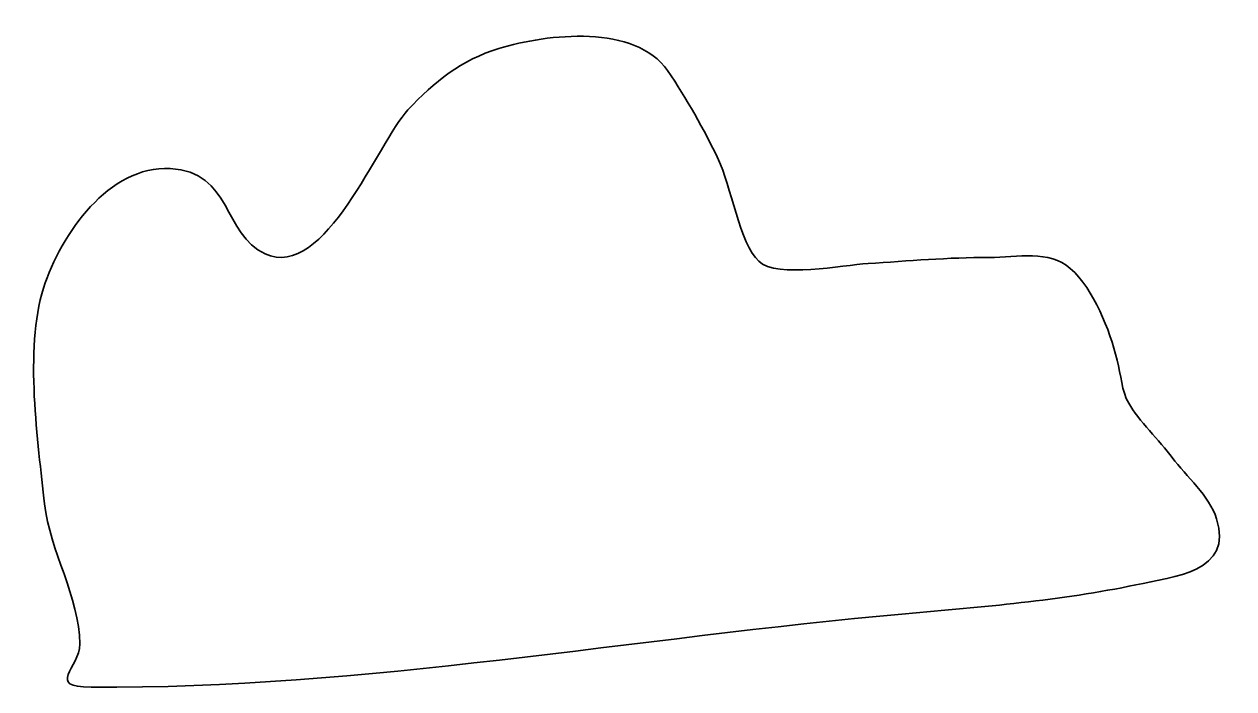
# Model space of a CAD drawing. Header units: inches. Extents: x 39 to 569, y -455 to -163.
import ezdxf

# ---------------------------------------------------------------- set-up
doc = ezdxf.new("R2010")
doc.units = ezdxf.units.IN
doc.header["$MEASUREMENT"] = 0
doc.layers.add('Layer 1', color=7, linetype='Continuous')

msp = doc.modelspace()

# ---------------------------------------------------------------- linework, layer by layer
at = {"layer": 'Layer 1', "color": 179, "lineweight": 35, "true_color": 0x231f20}
msp.add_open_spline([(207.02, -200.47), (218.67, -188.01), (230.44, -178.58), (246.9, -173.5), (268.18, -166.93), (306.94, -162.81), (320.93, -183.21), (329.43, -195.61), (336.77, -208.79), (343.27, -222.34), (348.34, -232.9), (352.9, -259.53), (360.9, -266.96), (368.99, -274.48), (397.84, -268.62), (408.87, -267.92), (426.55, -266.8), (444.21, -265.25), (461.94, -265.25), (474.71, -265.25), (488.35, -261.82), (497.63, -270.08), (508.2, -279.51), (514.74, -296.96), (518.21, -310.3), (519.96, -317.03), (520.05, -323.7), (523.26, -329.29), (527.56, -336.78), (536.83, -345.79), (542.34, -353.14), (548.49, -361.34), (558.58, -369.96), (561.83, -380.02), (569.37, -403.32), (543.08, -405.52), (526.39, -409.04), (493.66, -415.93), (458.63, -418.75), (425.3, -421.71), (306.09, -432.31), (188.45, -454.7), (68.04, -454), (47.77, -453.88), (63.1, -445.65), (63.04, -434.96), (62.92, -414.59), (49.84, -393.99), (47.6, -373.48), (44.68, -346.73), (38.63, -305.6), (47.13, -278.74), (54.74, -254.66), (75.95, -224.9), (102.7, -226.18), (129.73, -227.48), (125.95, -255.29), (144.31, -263.68), (170.61, -275.69), (193.81, -214.59), (207.02, -200.47)], degree=3, knots=[0, 0, 0, 0, 1, 1, 1, 2, 2, 2, 3, 3, 3, 4, 4, 4, 5, 5, 5, 6, 6, 6, 7, 7, 7, 8, 8, 8, 9, 9, 9, 10, 10, 10, 11, 11, 11, 12, 12, 12, 13, 13, 13, 14, 14, 14, 15, 15, 15, 16, 16, 16, 17, 17, 17, 18, 18, 18, 19, 19, 19, 20, 20, 20, 20], dxfattribs=at)

doc.saveas('drawing.dxf')
